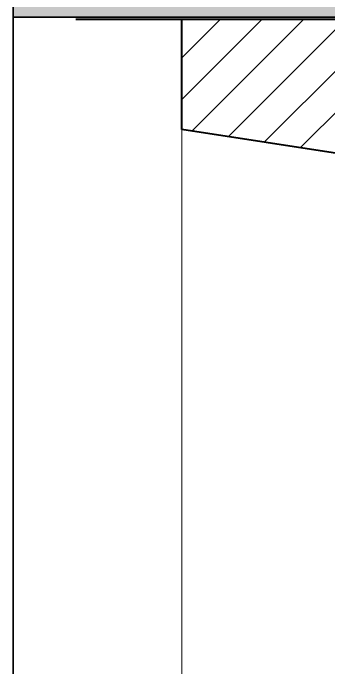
# Model space of a CAD drawing. Header units: millimetres. Extents: x 1251.1 to 1334.1, y 1577.6 to 1641.3.
# Drawn here: x 1299.2611 to 1299.3313, y 1599.3817 to 1599.5271 of the extents above; entities that cross this region are included whole.
import ezdxf

# ---------------------------------------------------------------- set-up
doc = ezdxf.new("R2010")
doc.units = ezdxf.units.MM
doc.linetypes.add('TRATTOPUNTO', pattern=[1, 0.5, -0.25, 0, -0.25])
doc.layers.add('MURATURA', color=140, linetype='Continuous')
for name, color, linetype, lineweight in [('MURATURA sezioni - section wall', 7, 'Continuous', 40), ('PROIEZIONI - projections', 145, 'Continuous', 13), ('TRATTEGGIO - hatch', 252, 'Continuous', 20)]:
    doc.layers.add(name, color=color, linetype=linetype, lineweight=lineweight)

msp = doc.modelspace()

# ---------------------------------------------------------------- hatches: boundary and pattern name
at = {"layer": 'MURATURA', "linetype": 'ByBlock'}
h = msp.add_hatch(dxfattribs=at)
h.set_pattern_fill('ANSI35', color=3, scale=0.005)
h.set_pattern_definition([(45, (10.73321341220003, 0), (-0.02245064030267288, 0.02245064030267288), []), (45, (10.75566406220003, 0), (-0.02245064030267288, 0.02245064030267288), [0.0396875, -0.0079375, 0, -0.0079375])])
h.paths.add_polyline_path([(1299.561134673015, 1603.821841434006), (1299.261134673015, 1603.821841434006), (1299.261134673014, 1600.821841434006), (1299.561134673015, 1600.821841434006)])
h.paths.add_polyline_path([(1299.561134673015, 1600.521841434006), (1299.261134673014, 1600.521841434006), (1299.261134673014, 1599.526205442848), (1299.561134673015, 1599.526205442848)])
at = {"layer": 'TRATTEGGIO - hatch'}
h = msp.add_hatch(dxfattribs=at)
h.set_pattern_fill('ANSI31', color=256, scale=0.002061568574299079, style=0)
h.set_pattern_definition([(44.99999999999999, (941.5899477964172, 955.7022107856556), (-0.004628353452088277, 0.004628353452088277), [])])
h.paths.add_polyline_path([(1299.298625342222, 1599.525645285819), (1299.498479286678, 1599.525645285819), (1299.498479286678, 1599.47910260202), (1299.498479286678, 1599.457201209152), (1299.407770269409, 1599.457201209152), (1299.407770269409, 1599.469570620598, 0.4142135623730952), (1299.406945641979, 1599.470395248027), (1299.399549789911, 1599.470395248027), (1299.399549789911, 1599.483589286903, 0.4142135623730952), (1299.398725162481, 1599.484413914332), (1299.360783519684, 1599.484413914332, 0.1701742515066905), (1299.360268702911, 1599.484233471728), (1299.356032189799, 1599.480847753955), (1299.343455800531, 1599.493424143224), (1299.343455800531, 1599.494309443489), (1299.298627723475, 1599.501225392663), (1299.298625342222, 1599.501227773915)])

# ---------------------------------------------------------------- linework, layer by layer
at = {"layer": 'MURATURA', "linetype": 'ByBlock'}
for p, q in [((1299.261134673015, 1604.121841434006), (1299.261134673015, 1597.221841434006)), ((1299.261134673015, 1603.821841434006), (1299.261134673015, 1597.221841434006)), ((1299.261134673015, 1597.521841434006), (1299.261134673015, 1600.521841434006)), ((1299.261134673015, 1599.526205442848), (1299.561134673016, 1599.526205442848)), ((1299.561134673015, 1599.526205442848), (1299.261134673015, 1599.526205442848)), ((1299.561134673016, 1599.526205442848), (1299.261134673015, 1599.526205442848))]:
    msp.add_line(p, q, dxfattribs=at)
at = {"layer": 'MURATURA sezioni - section wall', "linetype": 'TRATTOPUNTO', "ltscale": 0.02}
msp.add_line((1299.547455930688, 1599.525645285819), (1299.275077524759, 1599.525645285819), dxfattribs=at)
at = {"layer": 'MURATURA sezioni - section wall'}
for p, q in [((1299.298625342222, 1599.501225760035), (1299.298625342222, 1599.525645285819)), ((1299.298627723475, 1599.501225392662), (1299.298625342222, 1599.501227773915)), ((1299.343455800531, 1599.494309443489), (1299.298625342222, 1599.501225760035))]:
    msp.add_line(p, q, dxfattribs=at)
at = {"layer": 'PROIEZIONI - projections'}
msp.add_line((1299.298625342222, 1599.501225760035), (1299.298625342222, 1598.212013790275), dxfattribs=at)

doc.saveas('drawing.dxf')
